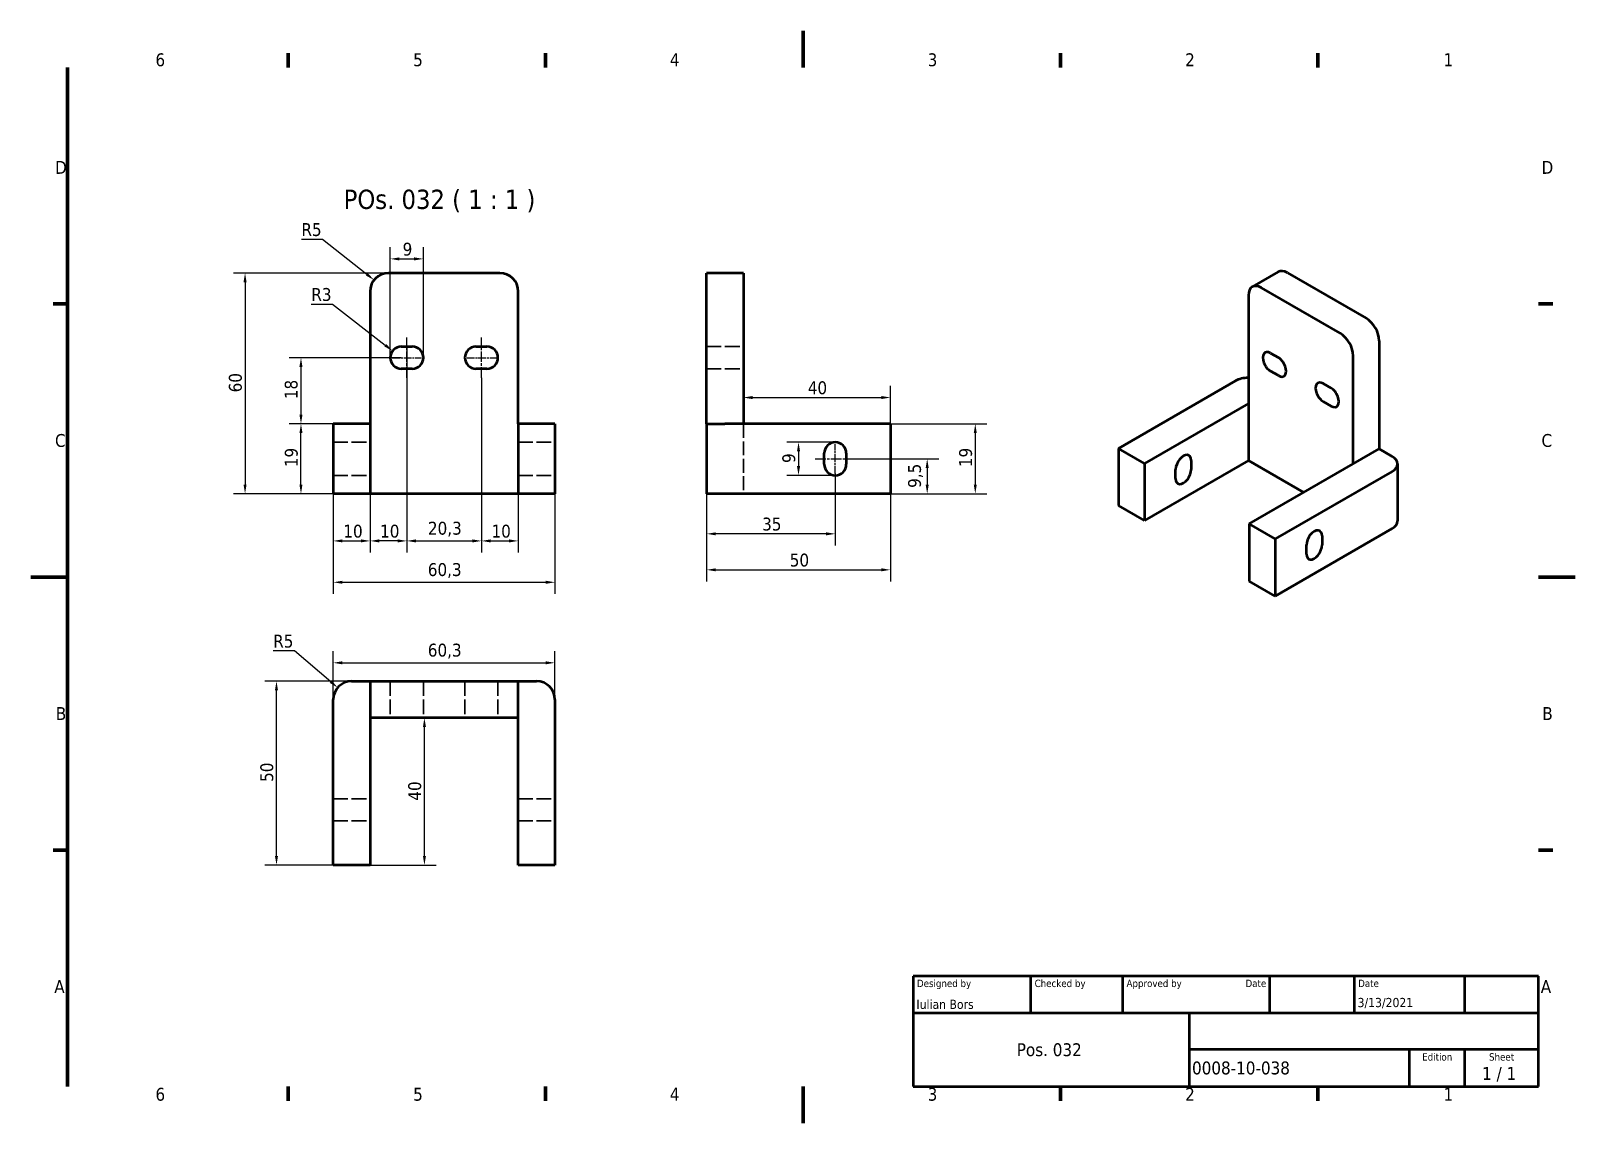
# Model space of a CAD drawing. Header units: millimetres. Extents: x 0 to 420, y 0 to 297.
import ezdxf
from ezdxf.enums import TextEntityAlignment as Align

# ---------------------------------------------------------------- set-up
doc = ezdxf.new("R2010")
doc.units = ezdxf.units.MM
doc.linetypes.add('CHAIN', pattern=[0.3543, 0.2362, -0.0295, 0.0591, -0.0295])
doc.linetypes.add('DASHED', pattern=[0.2068, 0.1655, -0.0413])
for name, color, linetype, lineweight in [('Border (ISO)', 7, 'Continuous', 70), ('Centerline (ISO)', 7, 'Continuous', 25), ('Dimension (ISO)', 7, 'Continuous', 25), ('Hidden (ISO)', 7, 'DASHED', 35), ('Symbol (ISO)', 7, 'Continuous', 25), ('Title (ISO)', 7, 'Continuous', 50), ('Visible (ISO)', 7, 'Continuous', 50)]:
    doc.layers.add(name, color=color, linetype=linetype, lineweight=lineweight)
doc.styles.add('Note Text (ISO)', font='tahoma.ttf')
doc.styles.add('Text Style39', font='tahoma.ttf')
doc.styles.add('Text Style41', font='tahoma.ttf')
doc.styles.add('Text Style45', font='tahoma.ttf')
doc.dimstyles.new('Default - Method 1b (ISO)', dxfattribs={"dimtxt": 3.5, "dimasz": 2.5, "dimexe": 3.175, "dimexo": 0, "dimgap": 0.762, "dimtad": 1, "dimtoh": 1, "dimrnd": 1e-08, "dimtxsty": 'Note Text (ISO)', "dimcen": 0.09, "dimdle": 10, "dimclrd": 256, "dimclre": 256, "dimclrt": 256, "dimazin": 2, "dimtfac": 1, "dimtmove": 0, "dimatfit": 3, "dimfxl": 0, "dimtolj": 1, "dimlwd": -1, "dimlwe": -1, "dimarcsym": 0})

# ---------------------------------------------------------------- blocks, each defined once
blk = doc.blocks.new('Borders Default Border')
at = {"layer": 'Border (ISO)'}
for p, q in [((70, 287), (70, 290.9)), ((140, 287), (140, 290.9)), ((280, 287), (280, 290.9)), ((350, 287), (350, 290.9)), ((10, 222.75), (6.1, 222.75)), ((410, 222.75), (413.9, 222.75)), ((10, 74.25), (6.1, 74.25)), ((410, 74.25), (413.9, 74.25)), ((70, 10), (70, 6.1)), ((140, 10), (140, 6.1)), ((280, 10), (280, 6.1)), ((350, 10), (350, 6.1))]:
    blk.add_line(p, q, dxfattribs=at)
at = {"layer": 'Border (ISO)', "flags": 128}
for points in [[(210, 297), (210, 287)], [(10, 10), (10, 287)], [(0, 148.5), (10, 148.5)], [(420, 148.5), (410, 148.5)], [(210, 0), (210, 10)]]:
    blk.add_lwpolyline(points, dxfattribs=at)
at = {"layer": 'Border (ISO)', "char_height": 3.5, "attachment_point": 7, "style": 'Note Text (ISO)'}
for s, insert in [('6', (33.88, 287.33)), ('5', (103.98, 287.33)), ('4', (173.78, 287.4)), ('3', (243.91, 287.33)), ('2', (313.94, 287.4)), ('1', (384.21, 287.4)), ('D', (6.57, 258.13)), ('D', (410.87, 258.13)), ('C', (6.56, 183.81)), ('C', (410.86, 183.81)), ('B', (6.78, 109.63)), ('B', (411.08, 109.63)), ('A', (6.36, 35.38)), ('A', (410.66, 35.38)), ('6', (33.88, 6.03)), ('5', (103.98, 6.03)), ('4', (173.78, 6.1)), ('3', (243.91, 6.03)), ('2', (313.94, 6.1)), ('1', (384.21, 6.1))]:
    blk.add_mtext(s, dxfattribs=dict(at, insert=insert))
blk = doc.blocks.new('*D5')
at = {"layer": 'Defpoints', "color": 0}
for p in [(82.24, 171.14), (92.24, 171.14), (92.24, 158.31)]:
    blk.add_point(p, dxfattribs=at)
at = {"layer": 'Dimension (ISO)'}
for p, q in [((82.24, 171.14), (82.24, 155.14)), ((92.24, 171.14), (92.24, 155.14)), ((84.74, 158.31), (89.74, 158.31))]:
    blk.add_line(p, q, dxfattribs=at)
for points in [[(84.74, 158.73), (84.74, 157.9), (82.24, 158.31)], [(89.74, 158.73), (89.74, 157.9), (92.24, 158.31)]]:
    blk.add_solid(points, dxfattribs=at)
at = {"layer": 'Dimension (ISO)', "insert": (84.98, 162.72), "char_height": 3.5, "attachment_point": 1, "style": 'Note Text (ISO)'}
blk.add_mtext('\\A1;10', dxfattribs=at)
blk = doc.blocks.new('*D6')
at = {"layer": 'Defpoints', "color": 0}
for p in [(102.24, 202.64), (92.24, 190.14), (92.24, 158.31)]:
    blk.add_point(p, dxfattribs=at)
at = {"layer": 'Dimension (ISO)'}
for p, q in [((102.24, 202.64), (102.24, 155.14)), ((92.24, 190.14), (92.24, 155.14)), ((99.74, 158.31), (94.74, 158.31))]:
    blk.add_line(p, q, dxfattribs=at)
for points in [[(94.74, 158.73), (94.74, 157.9), (92.24, 158.31)], [(99.74, 158.73), (99.74, 157.9), (102.24, 158.31)]]:
    blk.add_solid(points, dxfattribs=at)
at = {"layer": 'Dimension (ISO)', "insert": (94.98, 162.72), "char_height": 3.5, "attachment_point": 1, "style": 'Note Text (ISO)'}
blk.add_mtext('\\A1;10', dxfattribs=at)
blk = doc.blocks.new('*D7')
at = {"layer": 'Defpoints', "color": 0}
for p in [(102.24, 211.14), (122.54, 202.64), (122.54, 158.31)]:
    blk.add_point(p, dxfattribs=at)
at = {"layer": 'Dimension (ISO)'}
for p, q in [((102.24, 211.14), (102.24, 155.14)), ((122.54, 202.64), (122.54, 155.14)), ((104.74, 158.31), (120.04, 158.31))]:
    blk.add_line(p, q, dxfattribs=at)
for points in [[(104.74, 158.73), (104.74, 157.9), (102.24, 158.31)], [(120.04, 158.73), (120.04, 157.9), (122.54, 158.31)]]:
    blk.add_solid(points, dxfattribs=at)
at = {"layer": 'Dimension (ISO)', "insert": (107.99, 163.52), "char_height": 3.5, "attachment_point": 1, "style": 'Note Text (ISO)'}
blk.add_mtext('\\A1;20,3', dxfattribs=at)
blk = doc.blocks.new('*D8')
at = {"layer": 'Defpoints', "color": 0}
for p in [(122.54, 202.64), (132.54, 190.14), (132.54, 158.31)]:
    blk.add_point(p, dxfattribs=at)
at = {"layer": 'Dimension (ISO)'}
for p, q in [((122.54, 202.64), (122.54, 155.14)), ((132.54, 190.14), (132.54, 155.14)), ((125.04, 158.31), (130.04, 158.31))]:
    blk.add_line(p, q, dxfattribs=at)
for points in [[(125.04, 158.73), (125.04, 157.9), (122.54, 158.31)], [(130.04, 158.73), (130.04, 157.9), (132.54, 158.31)]]:
    blk.add_solid(points, dxfattribs=at)
at = {"layer": 'Dimension (ISO)', "insert": (125.28, 162.72), "char_height": 3.5, "attachment_point": 1, "style": 'Note Text (ISO)'}
blk.add_mtext('\\A1;10', dxfattribs=at)
blk = doc.blocks.new('*D9')
at = {"layer": 'Defpoints', "color": 0}
for p in [(82.24, 171.14), (142.54, 171.14), (142.54, 147.07)]:
    blk.add_point(p, dxfattribs=at)
at = {"layer": 'Dimension (ISO)'}
for p, q in [((82.24, 171.14), (82.24, 143.89)), ((142.54, 171.14), (142.54, 143.89)), ((84.74, 147.07), (140.04, 147.07))]:
    blk.add_line(p, q, dxfattribs=at)
for points in [[(84.74, 147.48), (84.74, 146.65), (82.24, 147.07)], [(140.04, 147.48), (140.04, 146.65), (142.54, 147.07)]]:
    blk.add_solid(points, dxfattribs=at)
at = {"layer": 'Dimension (ISO)', "insert": (107.96, 152.27), "char_height": 3.5, "attachment_point": 1, "style": 'Note Text (ISO)'}
blk.add_mtext('\\A1;60,3', dxfattribs=at)
blk = doc.blocks.new('*D10')
at = {"layer": 'Defpoints', "color": 0}
for p in [(73.46, 190.14), (82.24, 190.14), (82.24, 171.14)]:
    blk.add_point(p, dxfattribs=at)
at = {"layer": 'Dimension (ISO)'}
for p, q in [((82.24, 190.14), (70.28, 190.14)), ((73.46, 173.64), (73.46, 187.64)), ((82.24, 171.14), (70.28, 171.14))]:
    blk.add_line(p, q, dxfattribs=at)
for points in [[(73.04, 187.64), (73.87, 187.64), (73.46, 190.14)], [(73.04, 173.64), (73.87, 173.64), (73.46, 171.14)]]:
    blk.add_solid(points, dxfattribs=at)
at = {"layer": 'Dimension (ISO)', "insert": (69.06, 178.37), "char_height": 3.5, "attachment_point": 1, "rotation": 90, "style": 'Note Text (ISO)'}
blk.add_mtext('\\A1;19', dxfattribs=at)
blk = doc.blocks.new('*D11')
at = {"layer": 'Defpoints', "color": 0}
for p in [(100.74, 208.14), (73.46, 190.14), (82.24, 190.14)]:
    blk.add_point(p, dxfattribs=at)
at = {"layer": 'Dimension (ISO)'}
for p, q in [((100.74, 208.14), (70.28, 208.14)), ((73.46, 205.64), (73.46, 192.64)), ((82.24, 190.14), (70.28, 190.14))]:
    blk.add_line(p, q, dxfattribs=at)
for points in [[(73.04, 205.64), (73.87, 205.64), (73.46, 208.14)], [(73.04, 192.64), (73.87, 192.64), (73.46, 190.14)]]:
    blk.add_solid(points, dxfattribs=at)
at = {"layer": 'Dimension (ISO)', "insert": (69.04, 196.86), "char_height": 3.5, "attachment_point": 1, "rotation": 90, "style": 'Note Text (ISO)'}
blk.add_mtext('\\A1;18', dxfattribs=at)
blk = doc.blocks.new('*D12')
at = {"layer": 'Defpoints', "color": 0}
for p in [(97.24, 231.14), (58.25, 171.14), (92.24, 171.14)]:
    blk.add_point(p, dxfattribs=at)
at = {"layer": 'Dimension (ISO)'}
for p, q in [((97.24, 231.14), (55.08, 231.14)), ((58.25, 228.64), (58.25, 173.64)), ((92.24, 171.14), (55.08, 171.14))]:
    blk.add_line(p, q, dxfattribs=at)
for points in [[(57.83, 228.64), (58.67, 228.64), (58.25, 231.14)], [(57.83, 173.64), (58.67, 173.64), (58.25, 171.14)]]:
    blk.add_solid(points, dxfattribs=at)
at = {"layer": 'Dimension (ISO)', "insert": (53.85, 198.71), "char_height": 3.5, "attachment_point": 1, "rotation": 90, "style": 'Note Text (ISO)'}
blk.add_mtext('\\A1;60', dxfattribs=at)
blk = doc.blocks.new('*D13')
at = {"layer": 'Defpoints', "color": 0}
for p in [(93.33, 229.25), (97.24, 226.14)]:
    blk.add_point(p, dxfattribs=at)
at = {"layer": 'Dimension (ISO)'}
for p, q in [((73.58, 240.39), (79.35, 240.39)), ((79.35, 240.39), (91.38, 230.81))]:
    blk.add_line(p, q, dxfattribs=at)
blk.add_solid([(91.64, 231.14), (91.12, 230.48), (93.33, 229.25)], dxfattribs=at)
at = {"layer": 'Dimension (ISO)', "insert": (73.58, 244.73), "char_height": 3.5, "attachment_point": 1, "style": 'Note Text (ISO)'}
blk.add_mtext('\\A1;R5', dxfattribs=at)
blk = doc.blocks.new('*D14')
at = {"layer": 'Defpoints', "color": 0}
for p in [(106.74, 235), (97.74, 208.14), (106.74, 208.14)]:
    blk.add_point(p, dxfattribs=at)
at = {"layer": 'Dimension (ISO)'}
for p, q in [((97.74, 208.14), (97.74, 238.17)), ((106.74, 208.14), (106.74, 238.17)), ((100.24, 235), (104.24, 235))]:
    blk.add_line(p, q, dxfattribs=at)
for points in [[(100.24, 235.42), (100.24, 234.58), (97.74, 235)], [(104.24, 235.42), (104.24, 234.58), (106.74, 235)]]:
    blk.add_solid(points, dxfattribs=at)
at = {"layer": 'Dimension (ISO)', "insert": (101.11, 239.4), "char_height": 3.5, "attachment_point": 1, "style": 'Note Text (ISO)'}
blk.add_mtext('\\A1;9', dxfattribs=at)
blk = doc.blocks.new('*D15')
at = {"layer": 'Defpoints', "color": 0}
for p in [(98.37, 209.98), (100.74, 208.14)]:
    blk.add_point(p, dxfattribs=at)
at = {"layer": 'Dimension (ISO)'}
for p, q in [((76.27, 222.67), (82.02, 222.67)), ((82.02, 222.67), (96.4, 211.51))]:
    blk.add_line(p, q, dxfattribs=at)
blk.add_solid([(96.66, 211.84), (96.14, 211.18), (98.37, 209.98)], dxfattribs=at)
at = {"layer": 'Dimension (ISO)', "insert": (76.27, 227.08), "char_height": 3.5, "attachment_point": 1, "style": 'Note Text (ISO)'}
blk.add_mtext('\\A1;R3', dxfattribs=at)
blk = doc.blocks.new('*D16')
at = {"layer": 'Defpoints', "color": 0}
for p in [(66.8, 120.17), (97.24, 120.17), (82.24, 70.17)]:
    blk.add_point(p, dxfattribs=at)
at = {"layer": 'Dimension (ISO)'}
for p, q in [((97.24, 120.17), (63.63, 120.17)), ((66.8, 72.67), (66.8, 117.67)), ((82.24, 70.17), (63.63, 70.17))]:
    blk.add_line(p, q, dxfattribs=at)
for points in [[(66.38, 117.67), (67.22, 117.67), (66.8, 120.17)], [(66.38, 72.67), (67.22, 72.67), (66.8, 70.17)]]:
    blk.add_solid(points, dxfattribs=at)
at = {"layer": 'Dimension (ISO)', "insert": (62.4, 92.78), "char_height": 3.5, "attachment_point": 1, "rotation": 90, "style": 'Note Text (ISO)'}
blk.add_mtext('\\A1;50', dxfattribs=at)
blk = doc.blocks.new('*D17')
at = {"layer": 'Defpoints', "color": 0}
for p in [(142.54, 125.17), (82.24, 115.17), (142.54, 115.17)]:
    blk.add_point(p, dxfattribs=at)
at = {"layer": 'Dimension (ISO)'}
for p, q in [((82.24, 115.17), (82.24, 128.34)), ((142.54, 115.17), (142.54, 128.34)), ((84.74, 125.17), (140.04, 125.17))]:
    blk.add_line(p, q, dxfattribs=at)
for points in [[(84.74, 125.58), (84.74, 124.75), (82.24, 125.17)], [(140.04, 125.58), (140.04, 124.75), (142.54, 125.17)]]:
    blk.add_solid(points, dxfattribs=at)
at = {"layer": 'Dimension (ISO)', "insert": (107.96, 130.37), "char_height": 3.5, "attachment_point": 1, "style": 'Note Text (ISO)'}
blk.add_mtext('\\A1;60,3', dxfattribs=at)
blk = doc.blocks.new('*D18')
at = {"layer": 'Defpoints', "color": 0}
for p in [(107.03, 110.17), (107.03, 110.17), (92.24, 70.17)]:
    blk.add_point(p, dxfattribs=at)
at = {"layer": 'Dimension (ISO)'}
for p, q in [((107.03, 72.67), (107.03, 107.67)), ((92.24, 70.17), (110.21, 70.17))]:
    blk.add_line(p, q, dxfattribs=at)
for points in [[(106.62, 107.67), (107.45, 107.67), (107.03, 110.17)], [(106.62, 72.67), (107.45, 72.67), (107.03, 70.17)]]:
    blk.add_solid(points, dxfattribs=at)
at = {"layer": 'Dimension (ISO)', "insert": (102.63, 87.68), "char_height": 3.5, "attachment_point": 1, "rotation": 90, "style": 'Note Text (ISO)'}
blk.add_mtext('\\A1;40', dxfattribs=at)
blk = doc.blocks.new('*D19')
at = {"layer": 'Defpoints', "color": 0}
for p in [(218.78, 176.64), (183.78, 171.14), (183.78, 160.24)]:
    blk.add_point(p, dxfattribs=at)
at = {"layer": 'Dimension (ISO)'}
for p, q in [((218.78, 176.64), (218.78, 157.06)), ((183.78, 171.14), (183.78, 157.06)), ((216.28, 160.24), (186.28, 160.24))]:
    blk.add_line(p, q, dxfattribs=at)
for points in [[(186.28, 160.65), (186.28, 159.82), (183.78, 160.24)], [(216.28, 160.65), (216.28, 159.82), (218.78, 160.24)]]:
    blk.add_solid(points, dxfattribs=at)
at = {"layer": 'Dimension (ISO)', "insert": (198.89, 164.65), "char_height": 3.5, "attachment_point": 1, "style": 'Note Text (ISO)'}
blk.add_mtext('\\A1;35', dxfattribs=at)
blk = doc.blocks.new('*D20')
at = {"layer": 'Defpoints', "color": 0}
for p in [(218.78, 185.14), (208.78, 176.14), (218.78, 176.14)]:
    blk.add_point(p, dxfattribs=at)
at = {"layer": 'Dimension (ISO)'}
for p, q in [((218.78, 185.14), (205.6, 185.14)), ((208.78, 182.64), (208.78, 178.64)), ((218.78, 176.14), (205.6, 176.14))]:
    blk.add_line(p, q, dxfattribs=at)
for points in [[(208.36, 182.64), (209.2, 182.64), (208.78, 185.14)], [(208.36, 178.64), (209.2, 178.64), (208.78, 176.14)]]:
    blk.add_solid(points, dxfattribs=at)
at = {"layer": 'Dimension (ISO)', "insert": (204.38, 179.5), "char_height": 3.5, "attachment_point": 1, "rotation": 90, "style": 'Note Text (ISO)'}
blk.add_mtext('\\A1;9', dxfattribs=at)
blk = doc.blocks.new('*D21')
at = {"layer": 'Defpoints', "color": 0}
for p in [(224.28, 180.64), (233.78, 171.14), (243.78, 171.14)]:
    blk.add_point(p, dxfattribs=at)
at = {"layer": 'Dimension (ISO)'}
for p, q in [((224.28, 180.64), (246.95, 180.64)), ((243.78, 178.14), (243.78, 173.64)), ((233.78, 171.14), (246.95, 171.14))]:
    blk.add_line(p, q, dxfattribs=at)
for points in [[(243.36, 178.14), (244.2, 178.14), (243.78, 180.64)], [(243.36, 173.64), (244.2, 173.64), (243.78, 171.14)]]:
    blk.add_solid(points, dxfattribs=at)
at = {"layer": 'Dimension (ISO)', "insert": (238.58, 172.74), "char_height": 3.5, "attachment_point": 1, "rotation": 90, "style": 'Note Text (ISO)'}
blk.add_mtext('\\A1;9,5', dxfattribs=at)
blk = doc.blocks.new('*D22')
at = {"layer": 'Defpoints', "color": 0}
for p in [(233.78, 190.14), (233.78, 171.14), (256.86, 171.14)]:
    blk.add_point(p, dxfattribs=at)
at = {"layer": 'Dimension (ISO)'}
for p, q in [((233.78, 190.14), (260.03, 190.14)), ((256.86, 187.64), (256.86, 173.64)), ((233.78, 171.14), (260.03, 171.14))]:
    blk.add_line(p, q, dxfattribs=at)
for points in [[(256.44, 187.64), (257.27, 187.64), (256.86, 190.14)], [(256.44, 173.64), (257.27, 173.64), (256.86, 171.14)]]:
    blk.add_solid(points, dxfattribs=at)
at = {"layer": 'Dimension (ISO)', "insert": (252.46, 178.37), "char_height": 3.5, "attachment_point": 1, "rotation": 90, "style": 'Note Text (ISO)'}
blk.add_mtext('\\A1;19', dxfattribs=at)
blk = doc.blocks.new('*D23')
at = {"layer": 'Defpoints', "color": 0}
for p in [(183.78, 171.14), (233.78, 171.14), (233.78, 150.45)]:
    blk.add_point(p, dxfattribs=at)
at = {"layer": 'Dimension (ISO)'}
for p, q in [((183.78, 171.14), (183.78, 147.28)), ((233.78, 171.14), (233.78, 147.28)), ((186.28, 150.45), (231.28, 150.45))]:
    blk.add_line(p, q, dxfattribs=at)
for points in [[(186.28, 150.87), (186.28, 150.03), (183.78, 150.45)], [(231.28, 150.87), (231.28, 150.03), (233.78, 150.45)]]:
    blk.add_solid(points, dxfattribs=at)
at = {"layer": 'Dimension (ISO)', "insert": (206.4, 154.86), "char_height": 3.5, "attachment_point": 1, "style": 'Note Text (ISO)'}
blk.add_mtext('\\A1;50', dxfattribs=at)
blk = doc.blocks.new('*D24')
at = {"layer": 'Defpoints', "color": 0}
for p in [(193.78, 197.3), (233.78, 197.3), (233.78, 190.14)]:
    blk.add_point(p, dxfattribs=at)
at = {"layer": 'Dimension (ISO)'}
for p, q in [((233.78, 190.14), (233.78, 200.48)), ((196.28, 197.3), (231.28, 197.3))]:
    blk.add_line(p, q, dxfattribs=at)
for points in [[(196.28, 197.72), (196.28, 196.88), (193.78, 197.3)], [(231.28, 197.72), (231.28, 196.88), (233.78, 197.3)]]:
    blk.add_solid(points, dxfattribs=at)
at = {"layer": 'Dimension (ISO)', "insert": (211.3, 201.71), "char_height": 3.5, "attachment_point": 1, "style": 'Note Text (ISO)'}
blk.add_mtext('\\A1;40', dxfattribs=at)
blk = doc.blocks.new('*D25')
at = {"layer": 'Defpoints', "color": 0}
for p in [(83.44, 118.41), (87.24, 115.17)]:
    blk.add_point(p, dxfattribs=at)
at = {"layer": 'Dimension (ISO)'}
for p, q in [((65.9, 128.48), (71.68, 128.48)), ((71.68, 128.48), (81.54, 120.04))]:
    blk.add_line(p, q, dxfattribs=at)
blk.add_solid([(81.81, 120.36), (81.27, 119.72), (83.44, 118.41)], dxfattribs=at)
at = {"layer": 'Dimension (ISO)', "insert": (65.9, 132.81), "char_height": 3.5, "attachment_point": 1, "style": 'Note Text (ISO)'}
blk.add_mtext('\\A1;R5', dxfattribs=at)
blk = doc.blocks.new('Title Blocks I.A.B')
at = {"layer": 'Title (ISO)'}
for p, q in [((270.07, 130), (100.07, 130)), ((100.07, 130), (100.07, 100)), ((132.07, 120), (132.07, 130)), ((157.07, 120), (157.07, 130)), ((197.07, 120), (197.07, 130)), ((220.07, 120), (220.07, 130)), ((250.07, 120), (250.07, 130)), ((270.07, 100), (270.07, 130)), ((100.07, 120), (270.07, 120)), ((175.07, 120), (175.07, 100)), ((270.07, 110), (175.07, 110)), ((235.07, 100), (235.07, 110)), ((250.07, 100), (250.07, 110)), ((100.07, 100), (270.07, 100))]:
    blk.add_line(p, q, dxfattribs=at)
at = {"layer": 'Title (ISO)', "style": 'Text Style41'}
for s, p in [('Designed by', (101.07, 129)), ('Checked by', (133.07, 129)), ('Approved by', (158.07, 129)), ('Date', (221.07, 129))]:
    blk.add_text(s, height=2, dxfattribs=at).set_placement(p, align=Align.TOP_LEFT)
blk.add_text('Date', height=2, dxfattribs=at).set_placement((196.07, 129), align=Align.TOP_RIGHT)
for s, p in [('Edition', (242.57, 109)), ('Sheet', (260.07, 109))]:
    blk.add_text(s, height=2, dxfattribs=at).set_placement(p, align=Align.TOP_CENTER)
at = {"layer": 'Title (ISO)', "style": 'Note Text (ISO)'}
blk.add_text('1 / 1 ', height=3.5, dxfattribs=at).set_placement((260.07, 103.5), align=Align.MIDDLE_CENTER)
at = {"layer": 'Title (ISO)'}
for tag, p, height, style in [('AUTHOR_001', (100.92, 121.05), 2.5, 'Text Style39'), ('CREATION_DATE_001', (220.91, 121.54), 2.5, 'Text Style39'), ('COMPANY_001', (128.21, 108.21), 3.5, 'Note Text (ISO)'), ('PART_NUMBER_001', (175.88, 103.25), 3.5, 'Note Text (ISO)')]:
    blk.add_attdef(tag, p, '', height=height, dxfattribs=dict(at, style=style))
at = {"layer": 'Title (ISO)', "style": 'Text Style39'}
for tag, p in [('CHECKED_BY', (133.07, 121)), ('ENG_APPROVED_BY', (158.07, 121))]:
    blk.add_attdef(tag, text='', height=2.5, dxfattribs=at).set_placement(p, align=Align.BOTTOM_LEFT)
blk.add_attdef('ENG_APPROVAL_DATE', text='', height=2.5, dxfattribs=at).set_placement((196.07, 121), align=Align.BOTTOM_RIGHT)
at = {"layer": 'Title (ISO)', "style": 'Note Text (ISO)'}
for tag, p in [('TITLE', (222.57, 115)), ('REVISION_NUMBER', (242.57, 103.5))]:
    blk.add_attdef(tag, text='', height=3.5, dxfattribs=at).set_placement(p, align=Align.MIDDLE_CENTER)

msp = doc.modelspace()

# ---------------------------------------------------------------- linework, layer by layer
at = {"layer": 'Centerline (ISO)', "linetype": 'CHAIN', "ltscale": 12.223182}
for p, q in [((102.244, 202.637), (102.244, 213.637)), ((122.544, 202.637), (122.544, 213.637)), ((213.28, 180.637), (224.28, 180.637))]:
    msp.add_line(p, q, dxfattribs=at)
at = {"layer": 'Centerline (ISO)', "linetype": 'CHAIN', "ltscale": 8.88956}
for p, q in [((98.244, 208.137), (106.244, 208.137)), ((118.544, 208.137), (126.544, 208.137)), ((218.78, 176.637), (218.78, 184.637))]:
    msp.add_line(p, q, dxfattribs=at)
at = {"layer": 'Hidden (ISO)', "ltscale": 24.17795}
for p, q in [((183.78, 211.137), (193.78, 211.137)), ((183.78, 205.137), (193.78, 205.137)), ((82.244, 185.137), (92.244, 185.137)), ((132.544, 185.137), (142.544, 185.137)), ((82.244, 176.137), (92.244, 176.137)), ((132.544, 176.137), (142.544, 176.137)), ((97.744, 120.165), (97.744, 110.165)), ((106.744, 120.165), (106.744, 110.165)), ((118.044, 120.165), (118.044, 110.165)), ((127.044, 120.165), (127.044, 110.165)), ((82.244, 88.165), (92.244, 88.165)), ((132.544, 88.165), (142.544, 88.165)), ((82.244, 82.165), (92.244, 82.165)), ((132.544, 82.165), (142.544, 82.165))]:
    msp.add_line(p, q, dxfattribs=at)
at = {"layer": 'Hidden (ISO)', "ltscale": 22.969051}
msp.add_line((193.78, 190.137), (193.78, 171.137), dxfattribs=at)
at = {"layer": 'Visible (ISO)'}
for p, q in [((127.544, 231.137), (97.244, 231.137)), ((193.78, 231.137), (183.78, 231.137)), ((183.78, 226.137), (183.78, 231.137)), ((193.78, 231.137), (193.78, 226.137)), ((339.261, 231.465), (332.19, 227.382)), ((341.761, 231.217), (363.186, 218.847)), ((356.115, 214.765), (334.69, 227.135)), ((92.244, 226.137), (92.244, 190.137)), ((132.544, 190.137), (132.544, 226.137)), ((183.78, 190.137), (183.78, 226.137)), ((193.78, 226.137), (193.78, 190.137)), ((331.154, 225.093), (331.154, 195.699)), ((100.744, 211.137), (103.744, 211.137)), ((121.044, 211.137), (124.044, 211.137)), ((366.722, 212.723), (366.722, 183.33)), ((337.165, 209.376), (339.286, 208.151)), ((359.651, 179.247), (359.651, 208.641)), ((103.744, 205.137), (100.744, 205.137)), ((124.044, 205.137), (121.044, 205.137)), ((295.799, 183.452), (327.619, 201.823)), ((339.286, 203.252), (337.165, 204.477)), ((351.519, 201.088), (353.64, 199.864)), ((331.154, 195.699), (302.87, 179.37)), ((331.154, 195.699), (331.154, 180.186)), ((353.64, 194.965), (351.519, 196.189)), ((82.244, 190.137), (82.244, 171.137)), ((92.244, 190.137), (82.244, 190.137)), ((92.244, 190.137), (92.244, 171.137)), ((132.544, 190.137), (132.544, 171.137)), ((142.544, 190.137), (132.544, 190.137)), ((142.544, 190.137), (142.544, 171.137)), ((183.78, 190.137), (183.78, 171.137)), ((183.78, 190.137), (188.78, 190.137)), ((233.78, 190.137), (188.78, 190.137)), ((233.78, 190.137), (233.78, 171.137)), ((215.78, 179.137), (215.78, 182.137)), ((221.78, 182.137), (221.78, 179.137)), ((295.799, 183.452), (295.799, 167.939)), ((302.87, 179.37), (295.799, 183.452)), ((359.651, 179.247), (366.722, 183.33)), ((366.722, 183.33), (370.257, 181.288)), ((331.154, 180.186), (302.87, 163.856)), ((302.87, 179.37), (302.87, 163.856)), ((311.355, 175.287), (311.355, 177.737)), ((315.598, 180.186), (315.598, 177.737)), ((346.216, 171.49), (331.154, 180.186)), ((331.366, 162.917), (359.651, 179.247)), ((370.257, 177.206), (338.437, 158.835)), ((371.722, 179.247), (371.722, 163.734)), ((92.244, 171.137), (82.244, 171.137)), ((132.544, 171.137), (92.244, 171.137)), ((142.544, 171.137), (132.544, 171.137)), ((188.78, 171.137), (183.78, 171.137)), ((233.78, 171.137), (188.78, 171.137)), ((302.87, 163.856), (295.799, 167.939)), ((331.366, 162.917), (331.366, 147.404)), ((338.437, 158.835), (331.366, 162.917)), ((370.257, 161.692), (338.437, 143.321)), ((351.165, 159.651), (351.165, 157.202)), ((338.437, 158.835), (338.437, 143.321)), ((346.923, 154.752), (346.923, 157.202)), ((338.437, 143.321), (331.366, 147.404)), ((87.244, 120.165), (92.244, 120.165)), ((92.244, 120.165), (97.244, 120.165)), ((92.244, 120.165), (92.244, 110.165)), ((97.244, 120.165), (127.544, 120.165)), ((127.544, 120.165), (132.544, 120.165)), ((132.544, 110.165), (132.544, 120.165)), ((132.544, 120.165), (137.544, 120.165)), ((82.244, 70.165), (82.244, 115.165)), ((142.544, 115.165), (142.544, 70.165)), ((97.244, 110.165), (92.244, 110.165)), ((92.244, 110.165), (92.244, 70.165)), ((127.544, 110.165), (97.244, 110.165)), ((132.544, 110.165), (127.544, 110.165)), ((132.544, 70.165), (132.544, 110.165)), ((92.244, 70.165), (82.244, 70.165)), ((142.544, 70.165), (132.544, 70.165))]:
    msp.add_line(p, q, dxfattribs=at)
for centre, radius, start, end in [((97.244, 226.137), 5, 90, 180), ((127.544, 226.137), 5, 0, 90), ((100.744, 208.137), 3, 90, 270), ((103.744, 208.137), 3, 270, 90), ((121.044, 208.137), 3, 90, 270), ((124.044, 208.137), 3, 270, 90), ((218.78, 182.137), 3, 0, 180), ((218.78, 179.137), 3, 180, 0), ((87.244, 115.165), 5, 90, 180), ((137.544, 115.165), 5, 0, 90)]:
    msp.add_arc(centre, radius, start, end, dxfattribs=at)
for centre, major_axis, start_param, end_param in [((341.761, 227.135), (-2.5, 4.33), 5.4977871, 6.2831853), ((334.69, 223.052), (-2.5, 4.33), 5.4977871, 7.0685835), ((363.186, 214.765), (-2.5, 4.33), 3.9269908, 5.4977871), ((356.115, 210.682), (2.5, -4.33), 0.7853982, 2.3561945), ((337.165, 206.926), (-1.5, 2.598), 5.4977871, 8.6393798), ((339.286, 205.702), (1.5, -2.598), 5.4977871, 8.6393798), ((331.154, 199.782), (5, 0), 1.5707963, 2.3561945), ((351.519, 198.639), (-1.5, 2.598), 5.4977871, 8.6393798), ((353.64, 197.414), (1.5, -2.598), 5.4977871, 8.6393798), ((313.477, 178.961), (1.5, 2.598), 5.4977871, 8.6393798), ((366.722, 179.247), (5, 0), 5.4977871, 7.0685835), ((313.477, 176.512), (-1.5, -2.598), 5.4977871, 8.6393798), ((349.044, 158.426), (1.5, 2.598), 5.4977871, 8.6393798), ((366.722, 163.734), (5, 0), 5.4977871, 6.2831853), ((349.044, 155.977), (-1.5, -2.598), 5.4977871, 8.6393798)]:
    msp.add_ellipse(centre, major_axis=major_axis, ratio=0.5773503, start_param=start_param, end_param=end_param, dxfattribs=at)

# ---------------------------------------------------------------- block references
msp.add_blockref('Borders Default Border', (0, 0))
msp.add_blockref('Title Blocks I.A.B', (139.929, -90)).add_auto_attribs({'PART_NUMBER_001': '0008-10-038', 'COMPANY_001': 'Pos. 032', 'AUTHOR_001': 'Iulian Bors', 'CREATION_DATE_001': '3/13/2021'})

# ---------------------------------------------------------------- texts
at = {"layer": 'Symbol (ISO)', "insert": (85.067, 247.637), "char_height": 5.24, "attachment_point": 7, "style": 'Text Style45'}
msp.add_mtext('POs. 032 ( 1 : 1 )', dxfattribs=at)

# ---------------------------------------------------------------- dimensions: what is measured, and where the dimension line sits
at = {"layer": 'Dimension (ISO)'}
for center, mpoint, picture, middle in [((97.244, 226.137), (93.333, 229.253), '*D13', (76.083, 240.392)), ((100.744, 208.137), (98.375, 209.977), '*D15', (78.769, 222.668)), ((87.244, 115.165), (83.444, 118.415), '*D25', (68.409, 128.476))]:
    dim = msp.add_radius_dim(center=center, mpoint=mpoint, dimstyle='Default - Method 1b (ISO)', override={"dimgap": 0.762, "dimtih": 1, "dimdec": 2, "dimlfac": 1, "dimcen": 0, "dimtol": 0, "dimlim": 0, "dimtp": 0, "dimtm": 0, "dimtdec": 2, "dimtofl": 0}, dxfattribs=at)
    dim.commit()
    dim.dimension.update_dxf_attribs({"geometry": picture, "text_midpoint": middle, "dimtype": 164})
for base, p1, p2, angle, override, picture, middle in [((106.744, 234.999), (97.744, 208.137), (106.744, 208.137), 180, {"dimgap": 0.762, "dimtoh": 0, "dimdec": 2, "dimtol": 0, "dimlim": 0, "dimtp": 0, "dimtm": 0, "dimtdec": 2, "dimtofl": 0, "dimatfit": 1}, '*D14', (102.244, 234.999)), ((58.251, 171.137), (97.244, 231.137), (92.244, 171.137), 90, {"dimgap": 0.762, "dimtoh": 0, "dimdec": 2, "dimtol": 0, "dimlim": 0, "dimtp": 0, "dimtm": 0, "dimtdec": 2, "dimtofl": 0, "dimatfit": 1}, '*D12', (58.251, 201.137)), ((122.544, 158.313), (102.244, 211.137), (122.544, 202.637), 180, {"dimgap": 0.762, "dimtoh": 0, "dimdec": 2, "dimtol": 0, "dimlim": 0, "dimtp": 0, "dimtm": 0, "dimtdec": 2, "dimtofl": 0, "dimatfit": 1}, '*D7', (112.394, 158.313)), ((73.458, 190.137), (100.744, 208.137), (82.244, 190.137), 90, {"dimgap": 0.762, "dimtoh": 0, "dimdec": 2, "dimtol": 0, "dimlim": 0, "dimtp": 0, "dimtm": 0, "dimtdec": 2, "dimtofl": 0, "dimatfit": 1}, '*D11', (73.458, 199.137)), ((92.244, 158.313), (102.244, 202.637), (92.244, 190.137), 180, {"dimgap": 0.762, "dimtoh": 0, "dimdec": 2, "dimtol": 0, "dimlim": 0, "dimtp": 0, "dimtm": 0, "dimtdec": 2, "dimtofl": 0, "dimatfit": 1}, '*D6', (97.244, 158.313)), ((233.78, 197.301), (193.78, 197.301), (233.78, 190.137), 180, {"dimgap": 0.762, "dimtoh": 0, "dimdec": 2, "dimse1": 1, "dimtol": 0, "dimlim": 0, "dimtp": 0, "dimtm": 0, "dimtdec": 2, "dimtofl": 0, "dimatfit": 1}, '*D24', (213.78, 197.301)), ((73.458, 190.137), (82.244, 171.137), (82.244, 190.137), 90, {"dimgap": 0.762, "dimtoh": 0, "dimdec": 2, "dimtol": 0, "dimlim": 0, "dimtp": 0, "dimtm": 0, "dimtdec": 2, "dimtofl": 0, "dimatfit": 1}, '*D10', (73.458, 180.637)), ((256.857, 171.137), (233.78, 190.137), (233.78, 171.137), 90, {"dimgap": 0.762, "dimtoh": 0, "dimdec": 2, "dimtol": 0, "dimlim": 0, "dimtp": 0, "dimtm": 0, "dimtdec": 2, "dimtofl": 0, "dimatfit": 1}, '*D22', (256.857, 180.637)), ((208.78, 176.137), (218.78, 185.137), (218.78, 176.137), 90, {"dimgap": 0.762, "dimtoh": 0, "dimdec": 2, "dimtol": 0, "dimlim": 0, "dimtp": 0, "dimtm": 0, "dimtdec": 2, "dimtofl": 0, "dimatfit": 1}, '*D20', (208.78, 180.637)), ((243.78, 171.137), (224.28, 180.637), (233.78, 171.137), 270, {"dimgap": 0.762, "dimtoh": 0, "dimdec": 2, "dimtol": 0, "dimlim": 0, "dimtp": 0, "dimtm": 0, "dimtdec": 2, "dimtofl": 0, "dimatfit": 1}, '*D21', (243.78, 175.887)), ((92.244, 158.313), (82.244, 171.137), (92.244, 171.137), 180, {"dimgap": 0.762, "dimtoh": 0, "dimdec": 2, "dimtol": 0, "dimlim": 0, "dimtp": 0, "dimtm": 0, "dimtdec": 2, "dimtofl": 0, "dimatfit": 1}, '*D5', (87.244, 158.313)), ((142.544, 147.067), (82.244, 171.137), (142.544, 171.137), 180, {"dimgap": 0.762, "dimtoh": 0, "dimdec": 2, "dimtol": 0, "dimlim": 0, "dimtp": 0, "dimtm": 0, "dimtdec": 2, "dimtofl": 0, "dimatfit": 1}, '*D9', (112.394, 147.067)), ((233.78, 150.452), (183.78, 171.137), (233.78, 171.137), 180, {"dimgap": 0.762, "dimtoh": 0, "dimdec": 2, "dimtol": 0, "dimlim": 0, "dimtp": 0, "dimtm": 0, "dimtdec": 2, "dimtofl": 0, "dimatfit": 1}, '*D23', (208.78, 150.452)), ((66.801, 120.165), (82.244, 70.165), (97.244, 120.165), 270, {"dimgap": 0.762, "dimtoh": 0, "dimdec": 2, "dimtol": 0, "dimlim": 0, "dimtp": 0, "dimtm": 0, "dimtdec": 2, "dimtofl": 0, "dimatfit": 1}, '*D16', (66.801, 95.165)), ((107.034, 110.165), (92.244, 70.165), (107.034, 110.165), 90, {"dimgap": 0.762, "dimtoh": 0, "dimdec": 2, "dimse2": 1, "dimtol": 0, "dimlim": 0, "dimtp": 0, "dimtm": 0, "dimtdec": 2, "dimtofl": 0, "dimatfit": 1}, '*D18', (107.034, 90.165))]:
    dim = msp.add_linear_dim(base=base, p1=p1, p2=p2, angle=angle, dimstyle='Default - Method 1b (ISO)', override=override, dxfattribs=at)
    dim.commit()
    dim.dimension.update_dxf_attribs({"geometry": picture, "text_midpoint": middle, "dimtype": 160})
for base, p1, p2, picture, middle in [((132.544, 158.313), (122.544, 202.637), (132.544, 190.137), '*D8', (127.544, 158.313)), ((183.78, 160.238), (218.78, 176.637), (183.78, 171.137), '*D19', (201.28, 160.238)), ((142.544, 125.165), (82.244, 115.165), (142.544, 115.165), '*D17', (112.394, 125.165))]:
    dim = msp.add_linear_dim(base=base, p1=p1, p2=p2, dimstyle='Default - Method 1b (ISO)', override={"dimgap": 0.762, "dimtoh": 0, "dimdec": 2, "dimtol": 0, "dimlim": 0, "dimtp": 0, "dimtm": 0, "dimtdec": 2, "dimtofl": 0, "dimatfit": 1}, dxfattribs=at)
    dim.commit()
    dim.dimension.update_dxf_attribs({"geometry": picture, "text_midpoint": middle, "dimtype": 160})

doc.saveas('drawing.dxf')
